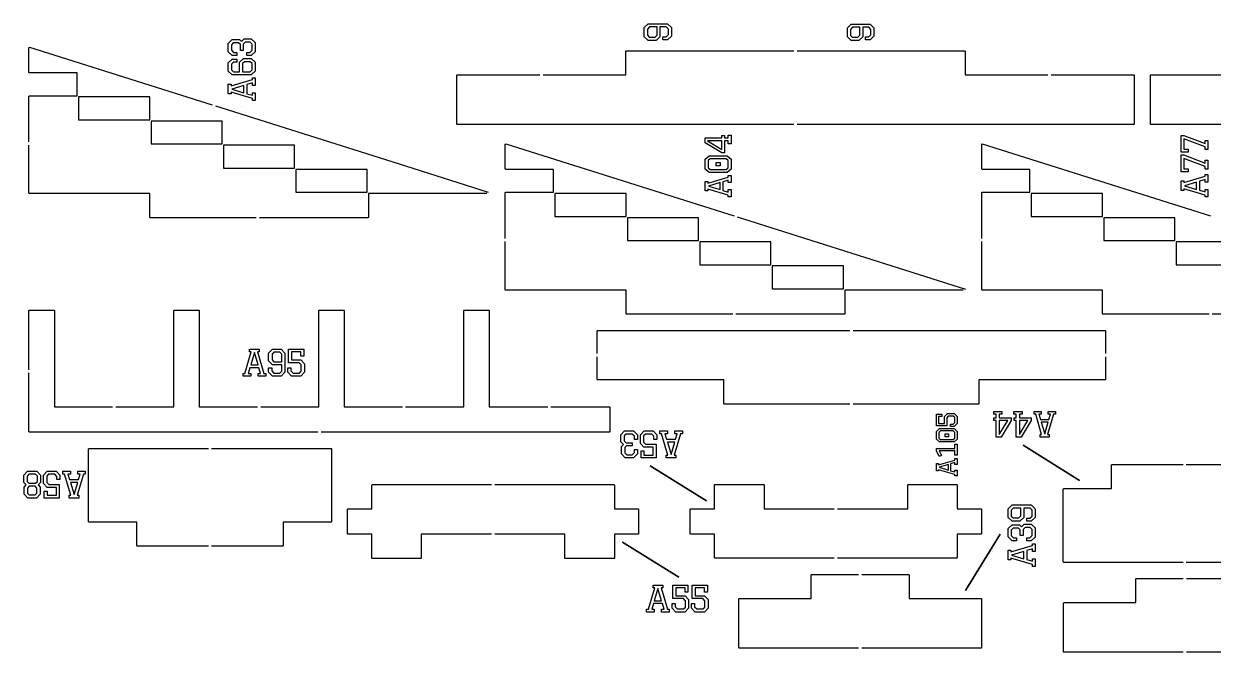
# Model space of a CAD drawing. Header units: metres. Extents: x 0 to 292, y 2 to 599.
# Drawn here: x 0.4 to 148.1, y 2.4 to 80.5 of the extents above; entities that cross this region are included whole.
import ezdxf

# ---------------------------------------------------------------- set-up
doc = ezdxf.new("R2010")
doc.units = ezdxf.units.M

msp = doc.modelspace()

# ---------------------------------------------------------------- linework, layer by layer
at = {"color": 1}
for p, q in [((77.43, 80), (77.92, 80.47)), ((77.43, 78.86), (77.43, 80)), ((78.08, 80.08), (77.81, 79.82)), ((77.81, 79.82), (77.81, 79.04)), ((77.92, 80.47), (80.32, 80.47)), ((79.02, 80.08), (78.08, 80.08)), ((79.02, 79.05), (79.02, 80.08)), ((80.16, 80.08), (79.38, 80.08)), ((79.38, 80.08), (79.38, 78.85)), ((80.43, 79.82), (80.16, 80.08)), ((80.32, 80.47), (80.81, 80)), ((80.43, 79.13), (80.43, 79.82)), ((80.81, 80), (80.81, 78.95)), ((102.66, 79.96), (103.14, 80.42)), ((102.66, 78.85), (102.66, 79.96)), ((103.29, 80.03), (103.04, 79.78)), ((103.04, 79.78), (103.04, 79.02)), ((103.14, 80.42), (105.48, 80.42)), ((104.21, 80.03), (103.29, 80.03)), ((104.21, 79.04), (104.21, 80.03)), ((105.33, 80.03), (104.57, 80.03)), ((104.57, 80.03), (104.57, 78.84)), ((105.58, 79.78), (105.33, 80.03)), ((105.48, 80.42), (105.96, 79.96)), ((105.58, 79.11), (105.58, 79.78)), ((105.96, 79.96), (105.96, 78.94)), ((25.75, 78.04), (26.24, 78.51)), ((26.24, 78.51), (27.17, 78.51)), ((27.17, 78.51), (27.41, 78.28)), ((27.41, 78.28), (27.73, 78.59)), ((27.73, 78.59), (28.62, 78.59)), ((28.62, 78.59), (29.11, 78.13)), ((77.92, 78.39), (77.43, 78.86)), ((77.81, 79.04), (78.05, 78.81)), ((78.9, 78.39), (77.92, 78.39)), ((78.05, 78.81), (78.77, 78.81)), ((78.77, 78.81), (79.02, 79.05)), ((79.38, 78.85), (78.9, 78.39)), ((79.75, 78.48), (79.75, 78.86)), ((79.75, 78.86), (80.15, 78.86)), ((80.32, 78.48), (79.75, 78.48)), ((80.15, 78.86), (80.43, 79.13)), ((80.81, 78.95), (80.32, 78.48)), ((103.14, 78.39), (102.66, 78.85)), ((103.04, 79.02), (103.27, 78.8)), ((104.1, 78.39), (103.14, 78.39)), ((103.27, 78.8), (103.97, 78.8)), ((103.97, 78.8), (104.21, 79.04)), ((104.57, 78.84), (104.1, 78.39)), ((104.92, 78.48), (104.92, 78.85)), ((104.92, 78.85), (105.31, 78.85)), ((105.48, 78.48), (104.92, 78.48)), ((105.31, 78.85), (105.58, 79.11)), ((105.96, 78.94), (105.48, 78.48)), ((25.75, 77), (25.75, 78.04)), ((26.24, 76.54), (25.75, 77)), ((26.37, 78.09), (26.14, 77.86)), ((26.14, 77.86), (26.14, 77.18)), ((26.14, 77.18), (26.41, 76.91)), ((27.04, 78.09), (26.37, 78.09)), ((26.41, 76.91), (26.81, 76.91)), ((26.81, 76.91), (26.81, 76.54)), ((27.26, 77.88), (27.04, 78.09)), ((27.26, 77.17), (27.26, 77.88)), ((27.62, 77.17), (27.26, 77.17)), ((27.86, 78.18), (27.62, 77.94)), ((27.62, 77.94), (27.62, 77.17)), ((28.49, 78.18), (27.86, 78.18)), ((28.05, 76.53), (28.05, 76.9)), ((28.05, 76.9), (28.45, 76.9)), ((28.45, 76.9), (28.72, 77.18)), ((28.72, 77.95), (28.49, 78.18)), ((29.11, 77), (28.62, 76.53)), ((28.72, 77.18), (28.72, 77.95)), ((29.11, 78.13), (29.11, 77)), ((79.12, 78.12), (79.12, 78.12)), ((79.12, 78.12), (79.12, 78.12)), ((25.75, 75.62), (26.24, 76.08)), ((25.75, 74.58), (25.75, 75.62)), ((26.41, 75.71), (26.14, 75.44)), ((26.14, 75.44), (26.14, 74.76)), ((26.81, 76.54), (26.24, 76.54)), ((26.24, 76.08), (26.81, 76.08)), ((26.81, 75.71), (26.41, 75.71)), ((26.81, 76.08), (26.81, 75.71)), ((27.17, 75.72), (27.64, 76.17)), ((27.17, 74.5), (27.17, 75.72)), ((27.77, 75.76), (27.53, 75.52)), ((27.53, 75.52), (27.53, 74.5)), ((27.64, 76.17), (28.62, 76.17)), ((28.49, 75.76), (27.77, 75.76)), ((28.62, 76.53), (28.05, 76.53)), ((28.72, 75.53), (28.49, 75.76)), ((28.62, 76.17), (29.11, 75.71)), ((28.72, 74.76), (28.72, 75.53)), ((29.11, 75.71), (29.11, 74.58)), ((26.24, 74.12), (25.75, 74.58)), ((26.14, 74.76), (26.4, 74.5)), ((28.62, 74.12), (26.24, 74.12)), ((26.4, 74.5), (27.17, 74.5)), ((27.53, 74.5), (28.46, 74.5)), ((28.46, 74.5), (28.72, 74.76)), ((29.11, 74.58), (28.62, 74.12)), ((25.75, 71.76), (25.75, 72.95)), ((25.75, 72.95), (26.11, 72.95)), ((26.11, 72.75), (28.75, 73.53)), ((26.11, 72.95), (26.11, 72.75)), ((27.7, 72.81), (26.18, 72.35)), ((27.7, 71.9), (27.7, 72.81)), ((28.75, 73.12), (28.06, 72.92)), ((28.06, 72.92), (28.06, 71.79)), ((28.75, 73.53), (28.75, 73.76)), ((28.75, 73.76), (29.11, 73.76)), ((28.75, 72.81), (28.75, 73.12)), ((29.11, 72.81), (28.75, 72.81)), ((29.11, 73.76), (29.11, 72.81)), ((26.11, 71.76), (25.75, 71.76)), ((28.75, 71.17), (26.11, 71.96)), ((26.11, 71.96), (26.11, 71.76)), ((26.18, 72.35), (27.7, 71.9)), ((28.06, 71.79), (28.75, 71.59)), ((28.75, 71.59), (28.75, 71.9)), ((28.75, 71.9), (29.11, 71.9)), ((28.75, 70.95), (28.75, 71.17)), ((29.11, 70.95), (28.75, 70.95)), ((29.11, 71.9), (29.11, 70.95)), ((27.43, 70.23), (27.43, 70.23)), ((27.43, 70.23), (27.43, 70.23)), ((87.06, 66.32), (87.06, 66.59)), ((87.06, 66.59), (87.4, 66.59)), ((87.4, 66.59), (87.4, 66.32)), ((87.86, 66.32), (87.86, 66.62)), ((87.86, 66.62), (88.21, 66.62)), ((88.21, 66.62), (88.21, 65.58)), ((144.1, 64.53), (144.1, 66.6)), ((144.1, 66.6), (144.46, 66.6)), ((144.46, 66.6), (147.08, 65.59)), ((84.99, 65.68), (84.99, 66.32)), ((84.99, 66.32), (87.06, 66.32)), ((87.06, 64.43), (84.99, 65.68)), ((87.06, 65.92), (85.3, 65.92)), ((85.3, 65.92), (87.06, 64.86)), ((87.06, 64.86), (87.06, 65.92)), ((87.4, 66.32), (87.86, 66.32)), ((87.86, 65.92), (87.4, 65.92)), ((87.4, 65.92), (87.4, 64.43)), ((87.86, 65.58), (87.86, 65.92)), ((88.21, 65.58), (87.86, 65.58)), ((147.08, 65.17), (144.46, 66.18)), ((144.46, 66.18), (144.46, 64.89)), ((147.08, 65.59), (147.08, 65.96)), ((147.08, 65.96), (147.44, 65.96)), ((147.08, 64.84), (147.08, 65.17)), ((147.44, 65.96), (147.44, 64.84)), ((84.99, 63.64), (85.47, 64.08)), ((84.99, 62.43), (84.99, 63.64)), ((85.61, 63.71), (85.36, 63.47)), ((85.47, 64.08), (87.73, 64.08)), ((87.59, 63.71), (85.61, 63.71)), ((87.4, 64.43), (87.06, 64.43)), ((87.84, 63.47), (87.59, 63.71)), ((87.73, 64.08), (88.21, 63.64)), ((88.21, 63.64), (88.21, 62.43)), ((144.97, 64.53), (144.1, 64.53)), ((144.1, 62.1), (144.1, 64.18)), ((144.1, 64.18), (144.46, 64.18)), ((144.46, 64.89), (144.97, 64.89)), ((144.46, 64.18), (147.08, 63.17)), ((147.08, 62.74), (144.46, 63.75)), ((144.46, 63.75), (144.46, 62.46)), ((144.97, 64.89), (144.97, 64.53)), ((147.44, 64.84), (147.08, 64.84)), ((147.08, 63.17), (147.08, 63.53)), ((147.08, 63.53), (147.44, 63.53)), ((147.44, 63.53), (147.44, 62.41)), ((85.47, 61.99), (84.99, 62.43)), ((85.36, 63.47), (85.36, 62.6)), ((85.36, 62.6), (85.61, 62.36)), ((85.61, 62.36), (87.59, 62.36)), ((86.34, 62.82), (86.34, 63.25)), ((86.34, 63.25), (86.86, 63.25)), ((86.86, 62.82), (86.34, 62.82)), ((86.86, 63.25), (86.86, 62.82)), ((87.59, 62.36), (87.84, 62.6)), ((88.21, 62.43), (87.73, 61.99)), ((87.84, 62.6), (87.84, 63.47)), ((144.97, 62.1), (144.1, 62.1)), ((144.46, 62.46), (144.97, 62.46)), ((144.97, 62.46), (144.97, 62.1)), ((147.08, 62.41), (147.08, 62.74)), ((147.44, 62.41), (147.08, 62.41)), ((84.99, 59.73), (84.99, 60.87)), ((84.99, 60.87), (85.34, 60.87)), ((85.34, 60.68), (87.86, 61.43)), ((85.34, 60.87), (85.34, 60.68)), ((86.86, 60.74), (85.4, 60.3)), ((87.73, 61.99), (85.47, 61.99)), ((86.86, 59.87), (86.86, 60.74)), ((87.86, 61.04), (87.2, 60.84)), ((87.2, 60.84), (87.2, 59.76)), ((87.86, 61.43), (87.86, 61.64)), ((87.86, 61.64), (88.21, 61.64)), ((87.86, 60.74), (87.86, 61.04)), ((88.21, 60.74), (87.86, 60.74)), ((88.21, 61.64), (88.21, 60.74)), ((144.1, 59.76), (144.1, 60.95)), ((144.1, 60.95), (144.46, 60.95)), ((144.46, 60.74), (147.08, 61.53)), ((144.46, 60.95), (144.46, 60.74)), ((146.04, 60.81), (144.52, 60.35)), ((146.04, 59.9), (146.04, 60.81)), ((147.08, 61.12), (146.4, 60.91)), ((146.4, 60.91), (146.4, 59.8)), ((147.08, 61.53), (147.08, 61.75)), ((147.08, 61.75), (147.44, 61.75)), ((147.08, 60.81), (147.08, 61.12)), ((147.44, 60.81), (147.08, 60.81)), ((147.44, 61.75), (147.44, 60.81)), ((85.34, 59.73), (84.99, 59.73)), ((87.86, 59.17), (85.34, 59.93)), ((85.34, 59.93), (85.34, 59.73)), ((85.4, 60.3), (86.86, 59.87)), ((87.2, 59.76), (87.86, 59.57)), ((87.86, 59.57), (87.86, 59.87)), ((87.86, 59.87), (88.21, 59.87)), ((87.86, 58.96), (87.86, 59.17)), ((88.21, 59.87), (88.21, 58.96)), ((144.46, 59.76), (144.1, 59.76)), ((147.08, 59.18), (144.46, 59.97)), ((144.46, 59.97), (144.46, 59.76)), ((144.52, 60.35), (146.04, 59.9)), ((146.4, 59.8), (147.08, 59.59)), ((147.08, 59.59), (147.08, 59.9)), ((147.08, 59.9), (147.44, 59.9)), ((147.08, 58.96), (147.08, 59.18)), ((147.44, 59.9), (147.44, 58.96)), ((86.6, 58.24), (86.6, 58.24)), ((86.6, 58.24), (86.6, 58.24)), ((88.21, 58.96), (87.86, 58.96)), ((145.77, 58.24), (145.77, 58.24)), ((145.77, 58.24), (145.77, 58.24)), ((147.44, 58.96), (147.08, 58.96)), ((28.4, 39.71), (28.4, 40.07)), ((28.4, 40.07), (29.6, 40.07)), ((29.6, 40.07), (29.6, 39.71)), ((30.77, 39.57), (31.24, 40.07)), ((31.24, 40.07), (32.33, 40.07)), ((32.33, 40.07), (32.8, 39.57)), ((33.25, 38.37), (33.25, 40.07)), ((33.25, 40.07), (35.14, 40.07)), ((35.14, 40.07), (35.14, 39.19)), ((27.82, 37.05), (28.61, 39.71)), ((28.61, 39.71), (28.4, 39.71)), ((29, 39.64), (28.54, 38.11)), ((29.46, 38.11), (29, 39.64)), ((29.6, 39.71), (29.4, 39.71)), ((29.4, 39.71), (30.19, 37.05)), ((30.77, 38.6), (30.77, 39.57)), ((31.23, 38.12), (30.77, 38.6)), ((31.42, 39.68), (31.19, 39.44)), ((31.19, 39.44), (31.19, 38.73)), ((31.19, 38.73), (31.43, 38.48)), ((32.15, 39.68), (31.42, 39.68)), ((31.43, 38.48), (32.41, 38.48)), ((32.41, 39.42), (32.15, 39.68)), ((32.41, 38.48), (32.41, 39.42)), ((32.8, 39.57), (32.8, 37.19)), ((34.78, 39.71), (33.61, 39.71)), ((33.61, 39.71), (33.61, 38.73)), ((33.61, 38.73), (34.78, 38.73)), ((34.78, 39.19), (34.78, 39.71)), ((35.14, 39.19), (34.78, 39.19)), ((34.78, 38.73), (35.23, 38.25)), ((27.59, 36.69), (27.59, 37.05)), ((27.59, 37.05), (27.82, 37.05)), ((28.44, 37.75), (28.23, 37.05)), ((28.23, 37.05), (28.54, 37.05)), ((29.57, 37.75), (28.44, 37.75)), ((28.54, 38.11), (29.46, 38.11)), ((28.54, 37.05), (28.54, 36.69)), ((29.46, 36.69), (29.46, 37.05)), ((29.46, 37.05), (29.77, 37.05)), ((29.77, 37.05), (29.57, 37.75)), ((30.19, 37.05), (30.41, 37.05)), ((30.41, 37.05), (30.41, 36.69)), ((30.77, 37.19), (30.77, 37.75)), ((30.77, 37.75), (31.15, 37.75)), ((31.24, 36.69), (30.77, 37.19)), ((31.15, 37.75), (31.15, 37.36)), ((31.15, 37.36), (31.42, 37.08)), ((32.41, 38.12), (31.23, 38.12)), ((31.42, 37.08), (32.15, 37.08)), ((32.15, 37.08), (32.41, 37.34)), ((32.8, 37.19), (32.33, 36.69)), ((32.41, 37.34), (32.41, 38.12)), ((33.16, 37.19), (33.16, 37.75)), ((33.16, 37.75), (33.53, 37.75)), ((33.63, 36.69), (33.16, 37.19)), ((34.57, 38.37), (33.25, 38.37)), ((33.53, 37.75), (33.53, 37.36)), ((33.53, 37.36), (33.81, 37.08)), ((33.81, 37.08), (34.59, 37.08)), ((34.82, 38.12), (34.57, 38.37)), ((34.59, 37.08), (34.82, 37.32)), ((35.23, 37.19), (34.76, 36.69)), ((34.82, 37.32), (34.82, 38.12)), ((35.23, 38.25), (35.23, 37.19)), ((36, 38.38), (36, 38.38)), ((36, 38.38), (36, 38.38)), ((28.54, 36.69), (27.59, 36.69)), ((30.41, 36.69), (29.46, 36.69)), ((32.33, 36.69), (31.24, 36.69)), ((34.76, 36.69), (33.63, 36.69)), ((113.72, 30.54), (113.72, 31.98)), ((113.72, 31.98), (114.39, 31.98)), ((114.39, 31.7), (113.99, 31.7)), ((113.99, 31.7), (113.99, 30.82)), ((114.39, 31.98), (114.39, 31.7)), ((114.73, 31.7), (115.1, 32.05)), ((114.73, 30.82), (114.73, 31.7)), ((115, 32.23), (115, 32.23)), ((115, 32.23), (115, 32.23)), ((115.19, 31.73), (115.01, 31.55)), ((115.01, 31.55), (115.01, 30.54)), ((115.1, 32.05), (115.91, 32.05)), ((115.81, 31.73), (115.19, 31.73)), ((115.99, 31.56), (115.81, 31.73)), ((115.91, 32.05), (116.28, 31.69)), ((115.99, 30.97), (115.99, 31.56)), ((116.28, 31.69), (116.28, 30.83)), ((120.83, 31.98), (120.83, 32.32)), ((120.83, 32.32), (121.85, 32.32)), ((121.12, 31.98), (120.83, 31.98)), ((120.86, 31.19), (120.86, 31.53)), ((120.86, 31.53), (121.12, 31.53)), ((121.12, 31.19), (120.86, 31.19)), ((121.12, 31.53), (121.12, 31.98)), ((121.12, 29.14), (121.12, 31.19)), ((121.85, 31.98), (121.51, 31.98)), ((121.51, 31.98), (121.51, 31.53)), ((121.51, 31.53), (122.99, 31.53)), ((122.57, 31.19), (121.51, 31.19)), ((121.51, 31.19), (121.51, 29.44)), ((121.51, 29.44), (122.57, 31.19)), ((122.99, 31.19), (121.76, 29.14)), ((121.85, 32.32), (121.85, 31.98)), ((122.99, 31.53), (122.99, 31.19)), ((123.33, 31.98), (123.33, 32.32)), ((123.33, 32.32), (124.36, 32.32)), ((123.63, 31.98), (123.33, 31.98)), ((123.36, 31.19), (123.36, 31.53)), ((123.36, 31.53), (123.63, 31.53)), ((123.63, 31.19), (123.36, 31.19)), ((123.63, 31.53), (123.63, 31.98)), ((123.63, 29.14), (123.63, 31.19)), ((124.36, 31.98), (124.02, 31.98)), ((124.02, 31.98), (124.02, 31.53)), ((124.02, 31.53), (125.5, 31.53)), ((125.07, 31.19), (124.02, 31.19)), ((124.02, 31.19), (124.02, 29.44)), ((124.02, 29.44), (125.07, 31.19)), ((125.5, 31.19), (124.26, 29.14)), ((124.36, 32.32), (124.36, 31.98)), ((125.5, 31.53), (125.5, 31.19)), ((125.84, 31.98), (125.84, 32.32)), ((125.84, 32.32), (126.73, 32.32)), ((126.05, 31.98), (125.84, 31.98)), ((126.79, 29.48), (126.05, 31.98)), ((126.73, 31.98), (126.44, 31.98)), ((126.44, 31.98), (126.63, 31.33)), ((126.63, 31.33), (127.69, 31.33)), ((126.73, 32.32), (126.73, 31.98)), ((128.28, 31.98), (127.53, 29.48)), ((127.59, 31.98), (127.59, 32.32)), ((127.59, 32.32), (128.49, 32.32)), ((127.89, 31.98), (127.59, 31.98)), ((127.69, 31.33), (127.89, 31.98)), ((128.49, 31.98), (128.28, 31.98)), ((128.49, 32.32), (128.49, 31.98)), ((74.52, 29.42), (74.98, 29.91)), ((74.98, 29.91), (76.11, 29.91)), ((76.11, 29.91), (76.58, 29.42)), ((76.94, 29.42), (77.4, 29.91)), ((77.4, 29.91), (78.53, 29.91)), ((78.53, 29.91), (78.99, 29.42)), ((79.35, 29.55), (79.35, 29.91)), ((79.35, 29.91), (80.3, 29.91)), ((79.58, 29.55), (79.35, 29.55)), ((80.36, 26.91), (79.58, 29.55)), ((80.3, 29.55), (79.99, 29.55)), ((79.99, 29.55), (80.19, 28.86)), ((80.3, 29.91), (80.3, 29.55)), ((81.94, 29.55), (81.15, 26.91)), ((81.21, 29.55), (81.21, 29.91)), ((81.21, 29.91), (82.16, 29.91)), ((81.52, 29.55), (81.21, 29.55)), ((81.32, 28.86), (81.52, 29.55)), ((82.16, 29.55), (81.94, 29.55)), ((82.16, 29.91), (82.16, 29.55)), ((115.01, 30.54), (113.72, 30.54)), ((113.72, 29.85), (114.09, 30.2)), ((113.72, 28.88), (113.72, 29.85)), ((113.99, 30.82), (114.73, 30.82)), ((114.21, 29.9), (114.01, 29.71)), ((114.01, 29.71), (114.01, 29.02)), ((114.09, 30.2), (115.91, 30.2)), ((115.79, 29.9), (114.21, 29.9)), ((115.48, 30.47), (115.48, 30.76)), ((115.48, 30.76), (115.78, 30.76)), ((115.91, 30.47), (115.48, 30.47)), ((115.78, 30.76), (115.99, 30.97)), ((115.99, 29.71), (115.79, 29.9)), ((116.28, 30.83), (115.91, 30.47)), ((115.91, 30.2), (116.28, 29.85)), ((115.99, 29.02), (115.99, 29.71)), ((116.28, 29.85), (116.28, 28.88)), ((127.59, 30.99), (126.73, 30.99)), ((126.73, 30.99), (127.17, 29.55)), ((127.17, 29.55), (127.59, 30.99)), ((74.52, 28.53), (74.52, 29.42)), ((74.83, 28.21), (74.52, 28.53)), ((74.6, 27.97), (74.83, 28.21)), ((75.16, 29.52), (74.93, 29.29)), ((74.93, 29.29), (74.93, 28.66)), ((74.93, 28.66), (75.17, 28.42)), ((75.93, 29.52), (75.16, 29.52)), ((75.17, 28.42), (75.94, 28.42)), ((76.21, 29.25), (75.93, 29.52)), ((75.94, 28.42), (75.94, 28.06)), ((76.21, 28.85), (76.21, 29.25)), ((76.58, 28.85), (76.21, 28.85)), ((76.58, 29.42), (76.58, 28.85)), ((76.94, 28.36), (76.94, 29.42)), ((77.39, 27.88), (76.94, 28.36)), ((77.58, 29.52), (77.35, 29.29)), ((77.35, 29.29), (77.35, 28.49)), ((77.35, 28.49), (77.59, 28.24)), ((78.35, 29.52), (77.58, 29.52)), ((77.59, 28.24), (78.91, 28.24)), ((78.62, 29.25), (78.35, 29.52)), ((78.62, 28.85), (78.62, 29.25)), ((78.99, 28.85), (78.62, 28.85)), ((78.91, 28.24), (78.91, 26.55)), ((78.99, 29.42), (78.99, 28.85)), ((80.19, 28.86), (81.32, 28.86)), ((81.21, 28.5), (80.3, 28.5)), ((80.3, 28.5), (80.76, 26.98)), ((80.76, 26.98), (81.21, 28.5)), ((114.09, 28.53), (113.72, 28.88)), ((114.01, 29.02), (114.21, 28.82)), ((115.91, 28.53), (114.09, 28.53)), ((114.21, 28.82), (115.79, 28.82)), ((114.79, 29.19), (114.79, 29.53)), ((114.79, 29.53), (115.21, 29.53)), ((115.21, 29.19), (114.79, 29.19)), ((115.21, 29.53), (115.21, 29.19)), ((115.79, 28.82), (115.99, 29.02)), ((116.28, 28.88), (115.91, 28.53)), ((116.01, 27.74), (116.01, 28.25)), ((116.01, 28.25), (116.28, 28.25)), ((116.28, 28.25), (116.28, 26.91)), ((121.76, 29.14), (121.12, 29.14)), ((124.26, 29.14), (123.63, 29.14)), ((131.48, 23.74), (124.49, 28.14)), ((124.49, 28.14), (131.48, 23.74)), ((126.6, 29.48), (126.79, 29.48)), ((126.6, 29.14), (126.6, 29.48)), ((127.73, 29.14), (126.6, 29.14)), ((127.53, 29.48), (127.73, 29.48)), ((127.73, 29.48), (127.73, 29.14)), ((74.6, 27.04), (74.6, 27.97)), ((75.07, 26.55), (74.6, 27.04)), ((75.23, 28.06), (75.02, 27.84)), ((75.02, 27.84), (75.02, 27.17)), ((75.02, 27.17), (75.25, 26.94)), ((75.94, 28.06), (75.23, 28.06)), ((75.25, 26.94), (75.93, 26.94)), ((75.93, 26.94), (76.2, 27.21)), ((76.57, 27.04), (76.11, 26.55)), ((76.2, 27.21), (76.2, 27.61)), ((76.2, 27.61), (76.57, 27.61)), ((76.57, 27.61), (76.57, 27.04)), ((77.03, 27.43), (77.38, 27.43)), ((77.03, 26.55), (77.03, 27.43)), ((77.38, 27.43), (77.38, 26.91)), ((77.38, 26.91), (78.55, 26.91)), ((78.55, 27.88), (77.39, 27.88)), ((78.55, 26.91), (78.55, 27.88)), ((80.16, 26.91), (80.36, 26.91)), ((80.16, 26.55), (80.16, 26.91)), ((81.15, 26.91), (81.35, 26.91)), ((81.35, 26.91), (81.35, 26.55)), ((113.72, 27.43), (113.72, 27.74)), ((113.72, 27.74), (116.01, 27.74)), ((114.06, 26.74), (113.72, 27.43)), ((116.01, 27.43), (114.05, 27.43)), ((114.05, 27.43), (114.33, 26.87)), ((114.33, 26.87), (114.06, 26.74)), ((116.01, 26.91), (116.01, 27.43)), ((116.28, 26.91), (116.01, 26.91)), ((76.11, 26.55), (75.07, 26.55)), ((78.91, 26.55), (77.03, 26.55)), ((85.15, 21.24), (78.16, 25.55)), ((78.16, 25.55), (85.15, 21.24)), ((81.35, 26.55), (80.16, 26.55)), ((113.72, 24.94), (113.72, 25.85)), ((113.72, 25.85), (113.99, 25.85)), ((113.99, 25.69), (116.01, 26.29)), ((113.99, 25.85), (113.99, 25.69)), ((115.21, 25.74), (114.04, 25.39)), ((114.04, 25.39), (115.21, 25.04)), ((115.21, 25.04), (115.21, 25.74)), ((116.01, 25.98), (115.48, 25.82)), ((115.48, 25.82), (115.48, 24.96)), ((116.01, 26.29), (116.01, 26.46)), ((116.01, 26.46), (116.28, 26.46)), ((116.01, 25.74), (116.01, 25.98)), ((116.28, 25.74), (116.01, 25.74)), ((116.28, 26.46), (116.28, 25.74)), ((0.36, 24.42), (0.82, 24.91)), ((0.36, 23.5), (0.36, 24.42)), ((0.99, 24.53), (0.77, 24.29)), ((0.77, 24.29), (0.77, 23.63)), ((0.82, 24.91), (1.99, 24.91)), ((1.81, 24.53), (0.99, 24.53)), ((2.04, 24.29), (1.81, 24.53)), ((1.99, 24.91), (2.45, 24.42)), ((2.04, 23.63), (2.04, 24.29)), ((2.45, 24.42), (2.45, 23.5)), ((2.8, 24.42), (3.27, 24.91)), ((2.8, 23.36), (2.8, 24.42)), ((3.44, 24.53), (3.21, 24.29)), ((3.21, 24.29), (3.21, 23.49)), ((3.27, 24.91), (4.39, 24.91)), ((4.21, 24.53), (3.44, 24.53)), ((4.48, 24.25), (4.21, 24.53)), ((4.39, 24.91), (4.85, 24.42)), ((4.48, 23.86), (4.48, 24.25)), ((4.85, 23.86), (4.48, 23.86)), ((4.85, 24.42), (4.85, 23.86)), ((5.21, 24.55), (5.21, 24.91)), ((5.21, 24.91), (6.15, 24.91)), ((5.43, 24.55), (5.21, 24.55)), ((6.21, 21.93), (5.43, 24.55)), ((6.15, 24.55), (5.84, 24.55)), ((5.84, 24.55), (6.05, 23.87)), ((6.05, 23.87), (7.16, 23.87)), ((6.15, 24.91), (6.15, 24.55)), ((7.78, 24.55), (6.99, 21.93)), ((7.06, 24.55), (7.06, 24.91)), ((7.06, 24.91), (8, 24.91)), ((7.37, 24.55), (7.06, 24.55)), ((7.16, 23.87), (7.37, 24.55)), ((8, 24.55), (7.78, 24.55)), ((8, 24.91), (8, 24.55)), ((113.99, 24.94), (113.72, 24.94)), ((116.01, 24.49), (113.99, 25.09)), ((113.99, 25.09), (113.99, 24.94)), ((115.48, 24.96), (116.01, 24.81)), ((116.01, 24.81), (116.01, 25.04)), ((116.01, 25.04), (116.28, 25.04)), ((116.01, 24.32), (116.01, 24.49)), ((116.28, 24.32), (116.01, 24.32)), ((116.28, 25.04), (116.28, 24.32)), ((0.65, 23.2), (0.36, 23.5)), ((0.4, 22.93), (0.65, 23.2)), ((0.4, 22.06), (0.4, 22.93)), ((0.77, 23.63), (0.98, 23.41)), ((1.02, 23.03), (0.81, 22.8)), ((0.81, 22.8), (0.81, 22.19)), ((0.81, 22.19), (1.04, 21.95)), ((0.98, 23.41), (1.83, 23.41)), ((1.78, 23.03), (1.02, 23.03)), ((1.76, 21.95), (1.99, 22.19)), ((1.99, 22.8), (1.78, 23.03)), ((1.83, 23.41), (2.04, 23.63)), ((1.99, 22.19), (1.99, 22.8)), ((2.45, 23.5), (2.16, 23.19)), ((2.16, 23.19), (2.4, 22.93)), ((2.4, 22.93), (2.4, 22.06)), ((3.25, 22.89), (2.8, 23.36)), ((2.89, 22.44), (3.25, 22.44)), ((2.89, 21.57), (2.89, 22.44)), ((3.21, 23.49), (3.45, 23.25)), ((4.41, 22.89), (3.25, 22.89)), ((3.25, 22.44), (3.25, 21.93)), ((3.45, 23.25), (4.76, 23.25)), ((4.41, 21.93), (4.41, 22.89)), ((4.76, 23.25), (4.76, 21.57)), ((7.06, 23.51), (6.15, 23.51)), ((6.15, 23.51), (6.61, 21.99)), ((6.61, 21.99), (7.06, 23.51)), ((7.41, 23.24), (7.41, 23.24)), ((7.41, 23.24), (7.41, 23.24)), ((0.86, 21.57), (0.4, 22.06)), ((1.94, 21.57), (0.86, 21.57)), ((1.04, 21.95), (1.76, 21.95)), ((2.4, 22.06), (1.94, 21.57)), ((4.76, 21.57), (2.89, 21.57)), ((3.25, 21.93), (4.41, 21.93)), ((6.01, 21.93), (6.21, 21.93)), ((6.01, 21.57), (6.01, 21.93)), ((7.2, 21.57), (6.01, 21.57)), ((6.99, 21.93), (7.2, 21.93)), ((7.2, 21.93), (7.2, 21.57)), ((122.62, 20.24), (123.12, 20.71)), ((123.12, 20.71), (125.5, 20.71)), ((125.5, 20.71), (126, 20.24)), ((122.62, 19.15), (122.62, 20.24)), ((123.27, 20.32), (123.01, 20.06)), ((123.01, 20.06), (123.01, 19.33)), ((123.01, 19.33), (123.25, 19.1)), ((124.21, 20.32), (123.27, 20.32)), ((123.96, 19.1), (124.21, 19.34)), ((124.21, 19.34), (124.21, 20.32)), ((125.35, 20.32), (124.57, 20.32)), ((124.57, 20.32), (124.57, 19.14)), ((125.33, 19.06), (125.61, 19.33)), ((125.61, 20.06), (125.35, 20.32)), ((125.61, 19.33), (125.61, 20.06)), ((126, 20.24), (126, 19.15)), ((123.12, 18.68), (122.62, 19.15)), ((122.62, 17.77), (123.12, 18.24)), ((122.62, 16.73), (122.62, 17.77)), ((123.25, 17.82), (123.01, 17.59)), ((124.09, 18.68), (123.12, 18.68)), ((123.12, 18.24), (124.05, 18.24)), ((123.25, 19.1), (123.96, 19.1)), ((123.92, 17.82), (123.25, 17.82)), ((124.14, 17.61), (123.92, 17.82)), ((124.05, 18.24), (124.29, 18.01)), ((124.57, 19.14), (124.09, 18.68)), ((124.29, 18.01), (124.62, 18.32)), ((124.75, 17.91), (124.5, 17.67)), ((124.62, 18.32), (125.5, 18.32)), ((125.37, 17.91), (124.75, 17.91)), ((124.94, 18.68), (124.94, 19.06)), ((124.94, 19.06), (125.33, 19.06)), ((125.5, 18.68), (124.94, 18.68)), ((125.61, 17.68), (125.37, 17.91)), ((126, 19.15), (125.5, 18.68)), ((125.5, 18.32), (126, 17.86)), ((126, 17.86), (126, 16.72)), ((117.32, 10.08), (121.62, 17.07)), ((121.62, 17.07), (117.32, 10.08)), ((123.12, 16.26), (122.62, 16.73)), ((123.01, 17.59), (123.01, 16.9)), ((123.01, 16.9), (123.29, 16.63)), ((123.68, 16.26), (123.12, 16.26)), ((123.29, 16.63), (123.68, 16.63)), ((123.68, 16.63), (123.68, 16.26)), ((124.14, 16.9), (124.14, 17.61)), ((124.5, 16.9), (124.14, 16.9)), ((124.5, 17.67), (124.5, 16.9)), ((124.94, 16.25), (124.94, 16.63)), ((124.94, 16.63), (125.33, 16.63)), ((125.5, 16.25), (124.94, 16.25)), ((125.33, 16.63), (125.61, 16.9)), ((126, 16.72), (125.5, 16.25)), ((125.61, 16.9), (125.61, 17.68)), ((74.73, 16.07), (81.72, 11.76)), ((81.72, 11.76), (74.73, 16.07)), ((122.62, 13.88), (122.62, 15.08)), ((122.62, 15.08), (122.98, 15.08)), ((122.98, 14.88), (125.64, 15.67)), ((122.98, 15.08), (122.98, 14.88)), ((124.58, 14.94), (123.05, 14.48)), ((124.58, 14.02), (124.58, 14.94)), ((125.64, 15.25), (124.94, 15.05)), ((124.94, 15.05), (124.94, 13.92)), ((125.64, 15.67), (125.64, 15.89)), ((125.64, 15.89), (126, 15.89)), ((125.64, 14.94), (125.64, 15.25)), ((126, 14.94), (125.64, 14.94)), ((126, 15.89), (126, 14.94)), ((122.98, 13.88), (122.62, 13.88)), ((125.64, 13.3), (122.98, 14.09)), ((122.98, 14.09), (122.98, 13.88)), ((123.05, 14.48), (124.58, 14.02)), ((124.94, 13.92), (125.64, 13.71)), ((125.64, 13.71), (125.64, 14.02)), ((125.64, 14.02), (126, 14.02)), ((126, 14.02), (126, 13.07)), ((125.64, 13.07), (125.64, 13.3)), ((126, 13.07), (125.64, 13.07)), ((77.94, 7.76), (78.73, 10.4)), ((78.53, 10.4), (78.53, 10.76)), ((78.53, 10.76), (79.72, 10.76)), ((78.73, 10.4), (78.53, 10.4)), ((79.72, 10.4), (79.52, 10.4)), ((79.52, 10.4), (80.3, 7.76)), ((79.72, 10.76), (79.72, 10.4)), ((80.97, 9.07), (80.97, 10.76)), ((80.97, 10.76), (82.85, 10.76)), ((82.5, 10.4), (81.33, 10.4)), ((81.33, 10.4), (81.33, 9.43)), ((82.5, 9.88), (82.5, 10.4)), ((82.85, 10.76), (82.85, 9.88)), ((83.39, 9.07), (83.39, 10.76)), ((83.39, 10.76), (85.27, 10.76)), ((84.91, 10.4), (83.75, 10.4)), ((83.75, 10.4), (83.75, 9.43)), ((84.91, 9.88), (84.91, 10.4)), ((85.27, 10.76), (85.27, 9.88)), ((79.12, 10.33), (78.67, 8.81)), ((79.58, 8.81), (79.12, 10.33)), ((82.29, 9.07), (80.97, 9.07)), ((81.33, 9.43), (82.49, 9.43)), ((82.53, 8.82), (82.29, 9.07)), ((82.49, 9.43), (82.94, 8.95)), ((82.85, 9.88), (82.5, 9.88)), ((82.94, 8.95), (82.94, 7.89)), ((84.71, 9.07), (83.39, 9.07)), ((83.75, 9.43), (84.91, 9.43)), ((84.95, 8.82), (84.71, 9.07)), ((85.27, 9.88), (84.91, 9.88)), ((84.91, 9.43), (85.36, 8.95)), ((85.36, 8.95), (85.36, 7.89)), ((77.72, 7.4), (77.72, 7.76)), ((77.72, 7.76), (77.94, 7.76)), ((78.67, 7.4), (77.72, 7.4)), ((78.56, 8.45), (78.36, 7.76)), ((78.36, 7.76), (78.67, 7.76)), ((79.69, 8.45), (78.56, 8.45)), ((78.67, 8.81), (79.58, 8.81)), ((78.67, 7.76), (78.67, 7.4)), ((79.58, 7.4), (79.58, 7.76)), ((79.58, 7.76), (79.89, 7.76)), ((80.53, 7.4), (79.58, 7.4)), ((79.89, 7.76), (79.69, 8.45)), ((80.3, 7.76), (80.53, 7.76)), ((80.53, 7.76), (80.53, 7.4)), ((80.89, 7.89), (80.89, 8.46)), ((80.89, 8.46), (81.26, 8.46)), ((81.35, 7.4), (80.89, 7.89)), ((81.26, 8.46), (81.26, 8.06)), ((81.26, 8.06), (81.53, 7.79)), ((82.48, 7.4), (81.35, 7.4)), ((81.53, 7.79), (82.3, 7.79)), ((82.3, 7.79), (82.53, 8.02)), ((82.94, 7.89), (82.48, 7.4)), ((82.53, 8.02), (82.53, 8.82)), ((83.3, 7.89), (83.3, 8.46)), ((83.3, 8.46), (83.67, 8.46)), ((83.77, 7.4), (83.3, 7.89)), ((83.67, 8.46), (83.67, 8.06)), ((83.67, 8.06), (83.95, 7.79)), ((84.9, 7.4), (83.77, 7.4)), ((83.95, 7.79), (84.72, 7.79)), ((84.72, 7.79), (84.95, 8.02)), ((85.36, 7.89), (84.9, 7.4)), ((84.95, 8.02), (84.95, 8.82))]:
    msp.add_line(p, q, dxfattribs=at)
at = {"color": 0}
for p, q in [((1, 77.5), (1.07, 77.55)), ((1, 74.43), (1, 77.5)), ((1.07, 77.55), (23.76, 70.39)), ((75.13, 77.07), (75.18, 77.12)), ((75.13, 74.12), (75.13, 77.07)), ((75.18, 77.12), (96.01, 77.12)), ((96.41, 77.12), (117.24, 77.12)), ((117.24, 77.12), (117.29, 77.07)), ((117.29, 77.07), (117.29, 74.12)), ((1.05, 74.38), (1, 74.43)), ((7, 74.38), (1.05, 74.38)), ((7, 71.54), (7, 74.38)), ((54.13, 74.07), (54.18, 74.12)), ((54.13, 68.01), (54.13, 74.07)), ((54.18, 74.12), (64.45, 74.12)), ((64.86, 74.12), (75.13, 74.12)), ((117.29, 74.12), (127.57, 74.12)), ((127.97, 74.12), (138.24, 74.12)), ((138.24, 74.12), (138.29, 74.07)), ((138.29, 74.07), (138.29, 68.01)), ((140.29, 74.07), (140.34, 74.12)), ((140.29, 68.01), (140.29, 74.07)), ((140.34, 74.12), (150.62, 74.12)), ((1, 71.49), (1.05, 71.54)), ((1, 65.8), (1, 71.49)), ((1.05, 71.54), (7, 71.54)), ((16, 71.38), (7.16, 71.38)), ((7.16, 71.38), (7.16, 68.54)), ((16, 68.54), (16, 71.38)), ((24.15, 70.26), (46.84, 63.1)), ((7.16, 68.54), (16, 68.54)), ((25, 68.38), (16.16, 68.38)), ((16.16, 68.38), (16.16, 65.54)), ((25, 65.54), (25, 68.38)), ((54.18, 67.96), (54.13, 68.01)), ((138.29, 68.01), (138.24, 67.96)), ((140.34, 67.96), (140.29, 68.01)), ((96.01, 67.96), (54.18, 67.96)), ((138.24, 67.96), (96.41, 67.96)), ((182.17, 67.96), (140.34, 67.96)), ((1, 59.43), (1, 65.4)), ((16.16, 65.54), (25, 65.54)), ((34, 65.38), (25.16, 65.38)), ((25.16, 65.38), (25.16, 62.54)), ((34, 62.54), (34, 65.38)), ((60.17, 65.51), (60.24, 65.56)), ((60.17, 62.44), (60.17, 65.51)), ((60.24, 65.56), (88.6, 56.61)), ((119.34, 65.51), (119.41, 65.56)), ((119.34, 62.44), (119.34, 65.51)), ((119.41, 65.56), (147.77, 56.61)), ((25.16, 62.54), (34, 62.54)), ((43, 62.38), (34.16, 62.38)), ((34.16, 62.38), (34.16, 59.54)), ((43, 59.54), (43, 62.38)), ((46.84, 63.1), (58.05, 59.56)), ((60.22, 62.39), (60.17, 62.44)), ((66.17, 62.39), (60.22, 62.39)), ((66.17, 59.55), (66.17, 62.39)), ((119.39, 62.39), (119.34, 62.44)), ((125.34, 62.39), (119.39, 62.39)), ((125.34, 59.55), (125.34, 62.39)), ((1.05, 59.38), (1, 59.43)), ((16, 59.38), (1.05, 59.38)), ((16, 56.43), (16, 59.38)), ((34.16, 59.54), (43, 59.54)), ((57.88, 59.38), (43.16, 59.38)), ((43.16, 59.38), (43.16, 56.43)), ((60.17, 59.5), (60.22, 59.55)), ((60.17, 53.81), (60.17, 59.5)), ((60.22, 59.55), (66.17, 59.55)), ((75.17, 59.39), (66.33, 59.39)), ((66.33, 59.39), (66.33, 56.55)), ((75.17, 56.55), (75.17, 59.39)), ((119.34, 59.5), (119.39, 59.55)), ((119.34, 53.81), (119.34, 59.5)), ((119.39, 59.55), (125.34, 59.55)), ((134.34, 59.39), (125.5, 59.39)), ((125.5, 59.39), (125.5, 56.55)), ((134.34, 56.55), (134.34, 59.39)), ((16.05, 56.38), (16, 56.43)), ((29.24, 56.38), (16.05, 56.38)), ((43.11, 56.38), (29.64, 56.38)), ((43.16, 56.43), (43.11, 56.38)), ((66.33, 56.55), (75.17, 56.55)), ((84.17, 56.39), (75.33, 56.39)), ((75.33, 56.39), (75.33, 53.55)), ((84.17, 53.55), (84.17, 56.39)), ((88.98, 56.48), (117.34, 47.53)), ((125.5, 56.55), (134.34, 56.55)), ((143.34, 56.39), (134.5, 56.39)), ((134.5, 56.39), (134.5, 53.55)), ((143.34, 53.55), (143.34, 56.39)), ((60.17, 47.44), (60.17, 53.41)), ((75.33, 53.55), (84.17, 53.55)), ((93.17, 53.39), (84.33, 53.39)), ((84.33, 53.39), (84.33, 50.55)), ((93.17, 50.55), (93.17, 53.39)), ((119.34, 47.44), (119.34, 53.41)), ((134.5, 53.55), (143.34, 53.55)), ((152.34, 53.39), (143.5, 53.39)), ((143.5, 53.39), (143.5, 50.55)), ((84.33, 50.55), (93.17, 50.55)), ((102.17, 50.39), (93.33, 50.39)), ((93.33, 50.39), (93.33, 47.55)), ((102.17, 47.55), (102.17, 50.39)), ((143.5, 50.55), (152.34, 50.55)), ((60.22, 47.39), (60.17, 47.44)), ((75.17, 47.39), (60.22, 47.39)), ((75.17, 44.44), (75.17, 47.39)), ((93.33, 47.55), (102.17, 47.55)), ((117.05, 47.39), (102.33, 47.39)), ((102.33, 47.39), (102.33, 44.44)), ((119.39, 47.39), (119.34, 47.44)), ((134.34, 47.39), (119.39, 47.39)), ((134.34, 44.44), (134.34, 47.39)), ((1, 44.84), (1.05, 44.89)), ((1, 37.51), (1, 44.84)), ((1.05, 44.89), (4.11, 44.89)), ((4.11, 44.89), (4.16, 44.84)), ((4.16, 44.84), (4.16, 32.89)), ((19, 44.84), (19.05, 44.89)), ((19, 32.89), (19, 44.84)), ((19.05, 44.89), (22.11, 44.89)), ((22.11, 44.89), (22.16, 44.84)), ((22.16, 44.84), (22.16, 32.89)), ((37, 44.84), (37.05, 44.89)), ((37, 32.89), (37, 44.84)), ((37.05, 44.89), (40.11, 44.89)), ((40.11, 44.89), (40.16, 44.84)), ((40.16, 44.84), (40.16, 32.89)), ((55, 44.84), (55.05, 44.89)), ((55, 32.89), (55, 44.84)), ((55.05, 44.89), (58.11, 44.89)), ((58.11, 44.89), (58.16, 44.84)), ((58.16, 44.84), (58.16, 32.89)), ((75.22, 44.39), (75.17, 44.44)), ((88.41, 44.39), (75.22, 44.39)), ((102.28, 44.39), (88.81, 44.39)), ((102.33, 44.44), (102.28, 44.39)), ((134.39, 44.39), (134.34, 44.44)), ((147.58, 44.39), (134.39, 44.39)), ((161.45, 44.39), (147.98, 44.39)), ((71.58, 42.34), (71.63, 42.39)), ((71.58, 39.51), (71.58, 42.34)), ((71.63, 42.39), (102.96, 42.39)), ((103.36, 42.39), (134.69, 42.39)), ((134.69, 42.39), (134.74, 42.34)), ((134.74, 42.34), (134.74, 39.51)), ((71.58, 36.28), (71.58, 39.11)), ((134.74, 39.11), (134.74, 36.28)), ((1, 29.78), (1, 37.11)), ((71.63, 36.23), (71.58, 36.28)), ((87.33, 36.23), (71.63, 36.23)), ((87.33, 33.28), (87.33, 36.23)), ((134.69, 36.23), (118.99, 36.23)), ((118.99, 36.23), (118.99, 33.28)), ((134.74, 36.28), (134.69, 36.23)), ((4.16, 32.89), (11.38, 32.89)), ((11.78, 32.89), (19, 32.89)), ((22.16, 32.89), (29.38, 32.89)), ((29.78, 32.89), (37, 32.89)), ((40.16, 32.89), (47.38, 32.89)), ((47.78, 32.89), (55, 32.89)), ((58.16, 32.89), (65.44, 32.89)), ((65.83, 32.89), (73.11, 32.89)), ((73.11, 32.89), (73.16, 32.84)), ((73.16, 32.84), (73.16, 29.78)), ((87.38, 33.23), (87.33, 33.28)), ((102.96, 33.23), (87.38, 33.23)), ((118.94, 33.23), (103.36, 33.23)), ((118.99, 33.28), (118.94, 33.23)), ((1.05, 29.73), (1, 29.78)), ((36.88, 29.73), (1.05, 29.73)), ((73.11, 29.73), (37.28, 29.73)), ((73.16, 29.78), (73.11, 29.73)), ((8.41, 27.68), (8.46, 27.73)), ((8.41, 18.62), (8.41, 27.68)), ((8.46, 27.73), (23.29, 27.73)), ((23.69, 27.73), (38.52, 27.73)), ((38.52, 27.73), (38.57, 27.68)), ((38.57, 27.68), (38.57, 18.62)), ((135.48, 25.69), (135.53, 25.74)), ((135.48, 22.74), (135.48, 25.69)), ((135.53, 25.74), (144.36, 25.74)), ((144.76, 25.74), (153.59, 25.74)), ((43.57, 23.18), (43.62, 23.23)), ((43.57, 20.23), (43.57, 23.18)), ((43.62, 23.23), (58.45, 23.23)), ((58.85, 23.23), (73.68, 23.23)), ((73.68, 23.23), (73.73, 23.18)), ((73.73, 23.18), (73.73, 20.23)), ((86.15, 23.19), (86.2, 23.24)), ((86.15, 20.24), (86.15, 23.19)), ((86.2, 23.24), (92.26, 23.24)), ((92.26, 23.24), (92.31, 23.19)), ((92.31, 23.19), (92.31, 20.24)), ((110.15, 23.19), (110.2, 23.24)), ((110.15, 20.24), (110.15, 23.19)), ((110.2, 23.24), (116.26, 23.24)), ((116.26, 23.24), (116.31, 23.19)), ((116.31, 23.19), (116.31, 20.24)), ((129.48, 22.69), (129.53, 22.74)), ((129.48, 13.63), (129.48, 22.69)), ((129.53, 22.74), (135.48, 22.74)), ((40.57, 20.18), (40.62, 20.23)), ((40.57, 17.12), (40.57, 20.18)), ((40.62, 20.23), (43.57, 20.23)), ((73.73, 20.23), (76.68, 20.23)), ((76.68, 20.23), (76.73, 20.18)), ((76.73, 20.18), (76.73, 17.12)), ((83.15, 20.19), (83.2, 20.24)), ((83.15, 17.13), (83.15, 20.19)), ((83.2, 20.24), (86.15, 20.24)), ((92.31, 20.24), (101.03, 20.24)), ((101.43, 20.24), (110.15, 20.24)), ((116.31, 20.24), (119.26, 20.24)), ((119.26, 20.24), (119.31, 20.19)), ((119.31, 20.19), (119.31, 17.13)), ((8.46, 18.57), (8.41, 18.62)), ((14.41, 18.57), (8.46, 18.57)), ((14.41, 15.62), (14.41, 18.57)), ((38.52, 18.57), (32.57, 18.57)), ((32.57, 18.57), (32.57, 15.62)), ((38.57, 18.62), (38.52, 18.57)), ((40.62, 17.07), (40.57, 17.12)), ((43.57, 17.07), (40.62, 17.07)), ((43.57, 14.12), (43.57, 17.07)), ((58.45, 17.07), (49.73, 17.07)), ((49.73, 17.07), (49.73, 14.12)), ((67.57, 17.07), (58.85, 17.07)), ((67.57, 14.12), (67.57, 17.07)), ((76.68, 17.07), (73.73, 17.07)), ((73.73, 17.07), (73.73, 14.12)), ((76.73, 17.12), (76.68, 17.07)), ((83.2, 17.08), (83.15, 17.13)), ((86.15, 17.08), (83.2, 17.08)), ((86.15, 14.13), (86.15, 17.08)), ((119.26, 17.08), (116.31, 17.08)), ((116.31, 17.08), (116.31, 14.13)), ((119.31, 17.13), (119.26, 17.08)), ((14.46, 15.57), (14.41, 15.62)), ((23.29, 15.57), (14.46, 15.57)), ((32.52, 15.57), (23.69, 15.57)), ((32.57, 15.62), (32.52, 15.57)), ((43.62, 14.07), (43.57, 14.12)), ((49.68, 14.07), (43.62, 14.07)), ((49.73, 14.12), (49.68, 14.07)), ((67.62, 14.07), (67.57, 14.12)), ((73.68, 14.07), (67.62, 14.07)), ((73.73, 14.12), (73.68, 14.07)), ((86.2, 14.08), (86.15, 14.13)), ((101.03, 14.08), (86.2, 14.08)), ((116.26, 14.08), (101.43, 14.08)), ((116.31, 14.13), (116.26, 14.08)), ((129.53, 13.58), (129.48, 13.63)), ((144.36, 13.58), (129.53, 13.58)), ((159.59, 13.58), (144.76, 13.58)), ((98.16, 12.03), (98.21, 12.08)), ((98.16, 9.08), (98.16, 12.03)), ((98.21, 12.08), (104.04, 12.08)), ((104.44, 12.08), (110.27, 12.08)), ((110.27, 12.08), (110.32, 12.03)), ((110.32, 12.03), (110.32, 9.08)), ((138.49, 11.53), (138.54, 11.58)), ((138.49, 8.58), (138.49, 11.53)), ((138.54, 11.58), (144.37, 11.58)), ((144.77, 11.58), (150.6, 11.58)), ((89.16, 9.03), (89.21, 9.08)), ((89.16, 2.97), (89.16, 9.03)), ((89.21, 9.08), (98.16, 9.08)), ((110.32, 9.08), (119.27, 9.08)), ((119.27, 9.08), (119.32, 9.03)), ((119.32, 9.03), (119.32, 2.97)), ((129.49, 8.53), (129.54, 8.58)), ((129.49, 2.47), (129.49, 8.53)), ((129.54, 8.58), (138.49, 8.58)), ((89.21, 2.92), (89.16, 2.97)), ((119.32, 2.97), (119.27, 2.92)), ((104.04, 2.92), (89.21, 2.92)), ((119.27, 2.92), (104.44, 2.92)), ((129.54, 2.42), (129.49, 2.47)), ((144.37, 2.42), (129.54, 2.42)), ((159.6, 2.42), (144.77, 2.42))]:
    msp.add_line(p, q, dxfattribs=at)

doc.saveas('drawing.dxf')
